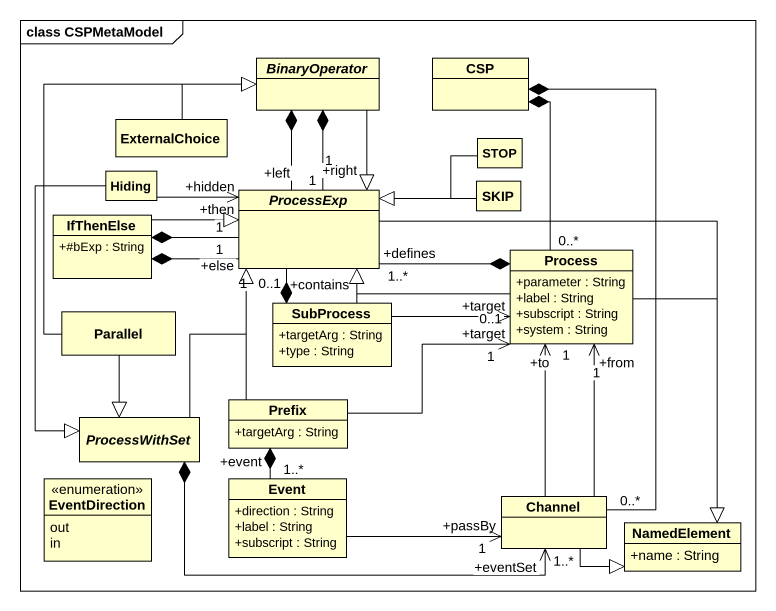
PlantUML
@startuml
mainframe class CSPMetaModel
hide circle
hide empty members
skinparam classAttributeIconSize 0
abstract class BinaryOperator
class CSP
class ExternalChoice
class Hiding
abstract class ProcessExp
class SKIP
class "STOP" as STOP_
class IfThenElse {
  +#bExp : String
}
class SubProcess {
  +targetArg : String
  +type : String
}
class "Process" as Process_ {
  +parameter : String
  +label : String
  +subscript : String
  +system : String
}
class Parallel
abstract class ProcessWithSet
class Prefix {
  +targetArg : String
}
enum EventDirection {
  out
  in
}
class Event {
  +direction : String
  +label : String
  +subscript : String
}
class Channel
class NamedElement {
  +name : String
}
BinaryOperator *-- "+right\n1" ProcessExp
BinaryOperator *-- "+left\n1" ProcessExp
BinaryOperator --|> ProcessExp
CSP *-- "0..*" Process_
CSP *-- "0..*" Channel
ExternalChoice -right-|> BinaryOperator
Hiding -right-> "+hidden\n1" ProcessExp
Hiding --|> ProcessWithSet
ProcessExp --|> NamedElement
SKIP -left-|> ProcessExp
STOP_ -left-|> ProcessExp
IfThenElse *-right- "+then\n1" ProcessExp
IfThenElse -right-|> ProcessExp
IfThenElse *-right- "+else\n1" ProcessExp
SubProcess -up-|> ProcessExp
SubProcess *-up- "+contains\n0..1" ProcessExp
SubProcess -right-> "+target\n0..1" Process_
Process_ *-left- "1..*\n+defines" ProcessExp
Process_ -left-|> ProcessExp
Process_ --|> NamedElement
Parallel -up-|> BinaryOperator
Parallel --|> ProcessWithSet
ProcessWithSet -up-|> ProcessExp
ProcessWithSet *-right-> "+eventSet\n1..*" Channel
Prefix -up-|> ProcessExp
Prefix -right-> "+target\n1" Process_
Prefix *-- "+event\n1..*" Event
Event -right-> "+passBy\n1" Channel
Channel -up-> "+from\n1" Process_
Channel -up-> "+to\n1" Process_
Channel -right-|> NamedElement
@enduml
